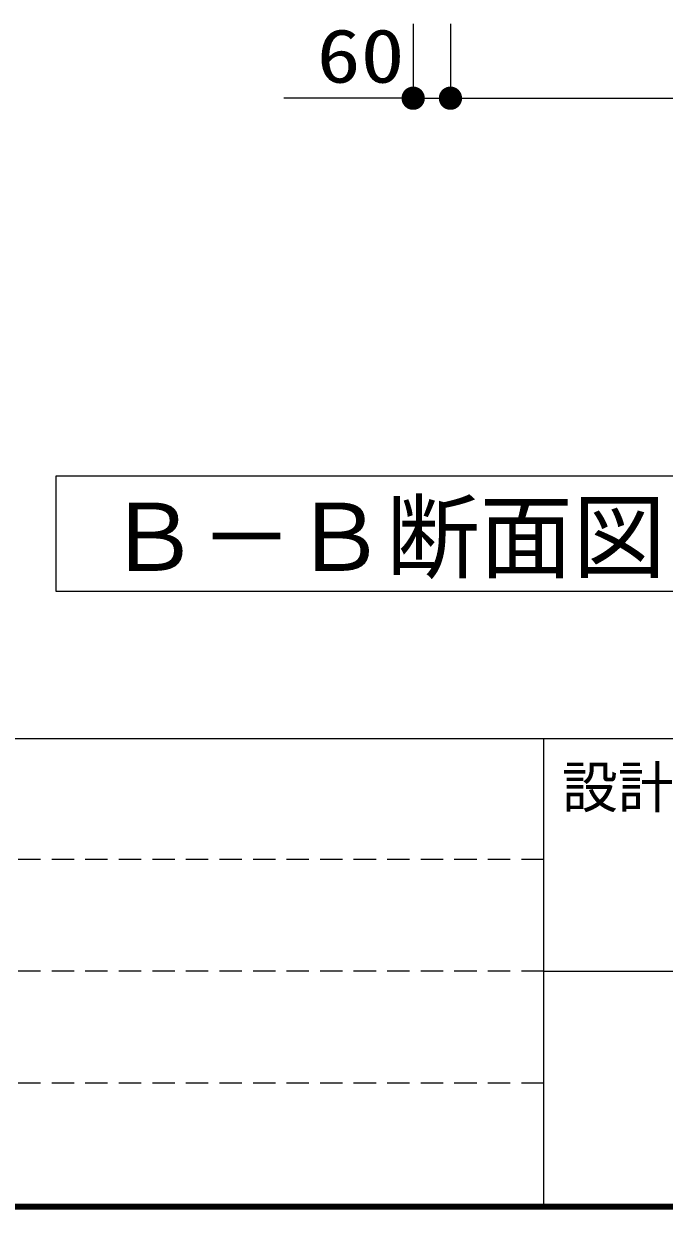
# Model space of a CAD drawing. Units: millimetres, scale not verified. Extents: x -8093 to 8093, y -5792 to 5792.
# Drawn here: x -912 to 119, y -5792 to -3883 of the extents above; entities that cross this region are included whole.
import ezdxf
from ezdxf.enums import TextEntityAlignment as Align

# ---------------------------------------------------------------- set-up
doc = ezdxf.new("R2010")
doc.units = ezdxf.units.MM
doc.header["$LTSCALE"] = 30
doc.linetypes.add('DASHED1', pattern=[1.8, 1.2, -0.6])
for name, color, linetype, lineweight in [('0-0_Axis_waku', 7, 'Continuous', 25), ('0-1_00クル-フ-0躯体', 3, 'Continuous', 25), ('0-4_00クル-フ-6寸法', 132, 'Continuous', 25)]:
    doc.layers.add(name, color=color, linetype=linetype, lineweight=lineweight)
doc.styles.add('ＭＳ ゴシック', font='')
doc.styles.get('ＭＳ ゴシック').set_extended_font_data('MS Gothic')

msp = doc.modelspace()

# ---------------------------------------------------------------- linework, layer by layer
at = {"layer": '0-0_Axis_waku'}
for p, q in [((-8085, -5034), (8085, -5034)), ((-75.01, -5784), (-75.01, -5034)), ((-75.01, -5409), (8085, -5409)), ((8086.8, -5785.8), (-8086.8, -5785.8)), ((8086.2, -5785.2), (-8086.2, -5785.2)), ((8085.6, -5784.6), (-8085.6, -5784.6)), ((-8085, -5784), (8085, -5784)), ((8093.4, -5792.4), (-8093.4, -5792.4)), ((8092.8, -5791.8), (-8092.8, -5791.8)), ((8092.2, -5791.2), (-8092.2, -5791.2)), ((8091.6, -5790.6), (-8091.6, -5790.6)), ((8091, -5790), (-8091, -5790)), ((8090.4, -5789.4), (-8090.4, -5789.4)), ((8089.8, -5788.8), (-8089.8, -5788.8)), ((8089.2, -5788.2), (-8089.2, -5788.2)), ((8088.6, -5787.6), (-8088.6, -5787.6)), ((8088, -5787), (-8088, -5787)), ((8087.4, -5786.4), (-8087.4, -5786.4))]:
    msp.add_line(p, q, dxfattribs=at)
at = {"layer": '0-0_Axis_waku', "linetype": 'DASHED1'}
for p, q in [((-75, -5229), (-8085, -5229)), ((-75, -5409), (-8085, -5409)), ((-75, -5589), (-8085, -5589))]:
    msp.add_line(p, q, dxfattribs=at)
at = {"layer": '0-1_00クル-フ-0躯体'}
msp.add_lwpolyline([(1169.42, -4610.98), (1169.42, -4797.29), (-859.91, -4797.29), (-859.91, -4610.98)], close=True, dxfattribs=at)
at = {"layer": '0-4_00クル-フ-6寸法', "color": 4}
for p, q in [((-285.21, -3882.76), (-285.21, -4002.76)), ((-225.21, -3882.76), (-225.21, -4002.76)), ((-225.21, -3882.76), (-225.21, -4002.76)), ((-285.21, -4002.76), (-493.37, -4002.76)), ((-285.21, -4002.76), (-225.21, -4002.76)), ((-225.21, -4002.76), (674.79, -4002.76))]:
    msp.add_line(p, q, dxfattribs=at)
at = {"layer": '0-4_00クル-フ-6寸法'}
for points in [[(-285.21, -4002.76), (-300.38, -3991.74), (-298.88, -3989.92)], [(-285.21, -4002.76), (-298.88, -3989.92), (-297.16, -3988.31)], [(-285.21, -4002.76), (-297.16, -3988.31), (-295.26, -3986.93)], [(-285.21, -4002.76), (-295.26, -3986.93), (-293.19, -3985.79)], [(-285.21, -4002.76), (-293.19, -3985.79), (-291, -3984.93)], [(-285.21, -4002.76), (-291, -3984.93), (-288.72, -3984.34)], [(-285.21, -4002.76), (-288.72, -3984.34), (-286.39, -3984.05)], [(-285.21, -4002.76), (-286.39, -3984.05), (-284.03, -3984.05)], [(-285.21, -4002.76), (-284.03, -3984.05), (-281.7, -3984.34)], [(-285.21, -4002.76), (-281.7, -3984.34), (-279.42, -3984.93)], [(-285.21, -4002.76), (-279.42, -3984.93), (-277.23, -3985.79)], [(-285.21, -4002.76), (-277.23, -3985.79), (-275.16, -3986.93)], [(-285.21, -4002.76), (-275.16, -3986.93), (-273.26, -3988.31)], [(-285.21, -4002.76), (-273.26, -3988.31), (-271.54, -3989.92)], [(-285.21, -4002.76), (-271.54, -3989.92), (-270.04, -3991.74)], [(-225.21, -4002.76), (-240.38, -3991.74), (-238.88, -3989.92)], [(-225.21, -4002.76), (-240.38, -3991.74), (-238.88, -3989.92)], [(-225.21, -4002.76), (-238.88, -3989.92), (-237.16, -3988.31)], [(-225.21, -4002.76), (-238.88, -3989.92), (-237.16, -3988.31)], [(-225.21, -4002.76), (-237.16, -3988.31), (-235.26, -3986.93)], [(-225.21, -4002.76), (-237.16, -3988.31), (-235.26, -3986.93)], [(-225.21, -4002.76), (-235.26, -3986.93), (-233.19, -3985.79)], [(-225.21, -4002.76), (-235.26, -3986.93), (-233.19, -3985.79)], [(-225.21, -4002.76), (-233.19, -3985.79), (-231, -3984.93)], [(-225.21, -4002.76), (-233.19, -3985.79), (-231, -3984.93)], [(-225.21, -4002.76), (-231, -3984.93), (-228.72, -3984.34)], [(-225.21, -4002.76), (-231, -3984.93), (-228.72, -3984.34)], [(-225.21, -4002.76), (-228.72, -3984.34), (-226.39, -3984.05)], [(-225.21, -4002.76), (-228.72, -3984.34), (-226.39, -3984.05)], [(-225.21, -4002.76), (-226.39, -3984.05), (-224.03, -3984.05)], [(-225.21, -4002.76), (-226.39, -3984.05), (-224.03, -3984.05)], [(-225.21, -4002.76), (-224.03, -3984.05), (-221.7, -3984.34)], [(-225.21, -4002.76), (-224.03, -3984.05), (-221.7, -3984.34)], [(-225.21, -4002.76), (-221.7, -3984.34), (-219.42, -3984.93)], [(-225.21, -4002.76), (-221.7, -3984.34), (-219.42, -3984.93)], [(-225.21, -4002.76), (-219.42, -3984.93), (-217.23, -3985.79)], [(-225.21, -4002.76), (-219.42, -3984.93), (-217.23, -3985.79)], [(-225.21, -4002.76), (-217.23, -3985.79), (-215.16, -3986.93)], [(-225.21, -4002.76), (-217.23, -3985.79), (-215.16, -3986.93)], [(-225.21, -4002.76), (-215.16, -3986.93), (-213.26, -3988.31)], [(-225.21, -4002.76), (-215.16, -3986.93), (-213.26, -3988.31)], [(-225.21, -4002.76), (-213.26, -3988.31), (-211.54, -3989.92)], [(-225.21, -4002.76), (-213.26, -3988.31), (-211.54, -3989.92)], [(-225.21, -4002.76), (-211.54, -3989.92), (-210.04, -3991.74)], [(-225.21, -4002.76), (-211.54, -3989.92), (-210.04, -3991.74)], [(-285.21, -4002.76), (-303.96, -4002.76), (-303.81, -4000.41)], [(-285.21, -4002.76), (-303.81, -4005.11), (-303.96, -4002.76)], [(-285.21, -4002.76), (-303.81, -4000.41), (-303.37, -3998.1)], [(-285.21, -4002.76), (-303.37, -4007.42), (-303.81, -4005.11)], [(-285.21, -4002.76), (-303.37, -3998.1), (-302.64, -3995.86)], [(-285.21, -4002.76), (-302.64, -4009.66), (-303.37, -4007.42)], [(-285.21, -4002.76), (-302.64, -3995.86), (-301.64, -3993.73)], [(-285.21, -4002.76), (-301.64, -4011.79), (-302.64, -4009.66)], [(-285.21, -4002.76), (-301.64, -3993.73), (-300.38, -3991.74)], [(-285.21, -4002.76), (-300.38, -4013.78), (-301.64, -4011.79)], [(-285.21, -4002.76), (-298.88, -4015.59), (-300.38, -4013.78)], [(-285.21, -4002.76), (-297.16, -4017.21), (-298.88, -4015.59)], [(-285.21, -4002.76), (-295.26, -4018.59), (-297.16, -4017.21)], [(-285.21, -4002.76), (-293.19, -4019.72), (-295.26, -4018.59)], [(-285.21, -4002.76), (-291, -4020.59), (-293.19, -4019.72)], [(-285.21, -4002.76), (-288.72, -4021.18), (-291, -4020.59)], [(-285.21, -4002.76), (-286.39, -4021.47), (-288.72, -4021.18)], [(-285.21, -4002.76), (-284.03, -4021.47), (-286.39, -4021.47)], [(-285.21, -4002.76), (-270.04, -3991.74), (-268.78, -3993.73)], [(-285.21, -4002.76), (-268.78, -3993.73), (-267.78, -3995.86)], [(-285.21, -4002.76), (-267.78, -3995.86), (-267.05, -3998.1)], [(-285.21, -4002.76), (-267.05, -3998.1), (-266.61, -4000.41)], [(-285.21, -4002.76), (-266.61, -4000.41), (-266.46, -4002.76)], [(-285.21, -4002.76), (-281.7, -4021.18), (-284.03, -4021.47)], [(-285.21, -4002.76), (-279.42, -4020.59), (-281.7, -4021.18)], [(-285.21, -4002.76), (-277.23, -4019.72), (-279.42, -4020.59)], [(-285.21, -4002.76), (-275.16, -4018.59), (-277.23, -4019.72)], [(-285.21, -4002.76), (-273.26, -4017.21), (-275.16, -4018.59)], [(-285.21, -4002.76), (-271.54, -4015.59), (-273.26, -4017.21)], [(-285.21, -4002.76), (-270.04, -4013.78), (-271.54, -4015.59)], [(-285.21, -4002.76), (-268.78, -4011.79), (-270.04, -4013.78)], [(-285.21, -4002.76), (-267.78, -4009.66), (-268.78, -4011.79)], [(-285.21, -4002.76), (-267.05, -4007.42), (-267.78, -4009.66)], [(-285.21, -4002.76), (-266.61, -4005.11), (-267.05, -4007.42)], [(-285.21, -4002.76), (-266.46, -4002.76), (-266.61, -4005.11)], [(-225.21, -4002.76), (-243.96, -4002.76), (-243.81, -4000.41)], [(-225.21, -4002.76), (-243.96, -4002.76), (-243.81, -4000.41)], [(-225.21, -4002.76), (-243.81, -4005.11), (-243.96, -4002.76)], [(-225.21, -4002.76), (-243.81, -4005.11), (-243.96, -4002.76)], [(-225.21, -4002.76), (-243.81, -4000.41), (-243.37, -3998.1)], [(-225.21, -4002.76), (-243.81, -4000.41), (-243.37, -3998.1)], [(-225.21, -4002.76), (-243.37, -4007.42), (-243.81, -4005.11)], [(-225.21, -4002.76), (-243.37, -4007.42), (-243.81, -4005.11)], [(-225.21, -4002.76), (-243.37, -3998.1), (-242.64, -3995.86)], [(-225.21, -4002.76), (-243.37, -3998.1), (-242.64, -3995.86)], [(-225.21, -4002.76), (-242.64, -4009.66), (-243.37, -4007.42)], [(-225.21, -4002.76), (-242.64, -4009.66), (-243.37, -4007.42)], [(-225.21, -4002.76), (-242.64, -3995.86), (-241.64, -3993.73)], [(-225.21, -4002.76), (-242.64, -3995.86), (-241.64, -3993.73)], [(-225.21, -4002.76), (-241.64, -4011.79), (-242.64, -4009.66)], [(-225.21, -4002.76), (-241.64, -4011.79), (-242.64, -4009.66)], [(-225.21, -4002.76), (-241.64, -3993.73), (-240.38, -3991.74)], [(-225.21, -4002.76), (-241.64, -3993.73), (-240.38, -3991.74)], [(-225.21, -4002.76), (-240.38, -4013.78), (-241.64, -4011.79)], [(-225.21, -4002.76), (-240.38, -4013.78), (-241.64, -4011.79)], [(-225.21, -4002.76), (-238.88, -4015.59), (-240.38, -4013.78)], [(-225.21, -4002.76), (-238.88, -4015.59), (-240.38, -4013.78)], [(-225.21, -4002.76), (-237.16, -4017.21), (-238.88, -4015.59)], [(-225.21, -4002.76), (-237.16, -4017.21), (-238.88, -4015.59)], [(-225.21, -4002.76), (-235.26, -4018.59), (-237.16, -4017.21)], [(-225.21, -4002.76), (-235.26, -4018.59), (-237.16, -4017.21)], [(-225.21, -4002.76), (-233.19, -4019.72), (-235.26, -4018.59)], [(-225.21, -4002.76), (-233.19, -4019.72), (-235.26, -4018.59)], [(-225.21, -4002.76), (-231, -4020.59), (-233.19, -4019.72)], [(-225.21, -4002.76), (-231, -4020.59), (-233.19, -4019.72)], [(-225.21, -4002.76), (-228.72, -4021.18), (-231, -4020.59)], [(-225.21, -4002.76), (-228.72, -4021.18), (-231, -4020.59)], [(-225.21, -4002.76), (-226.39, -4021.47), (-228.72, -4021.18)], [(-225.21, -4002.76), (-226.39, -4021.47), (-228.72, -4021.18)], [(-225.21, -4002.76), (-224.03, -4021.47), (-226.39, -4021.47)], [(-225.21, -4002.76), (-224.03, -4021.47), (-226.39, -4021.47)], [(-225.21, -4002.76), (-210.04, -3991.74), (-208.78, -3993.73)], [(-225.21, -4002.76), (-210.04, -3991.74), (-208.78, -3993.73)], [(-225.21, -4002.76), (-208.78, -3993.73), (-207.78, -3995.86)], [(-225.21, -4002.76), (-208.78, -3993.73), (-207.78, -3995.86)], [(-225.21, -4002.76), (-207.78, -3995.86), (-207.05, -3998.1)], [(-225.21, -4002.76), (-207.78, -3995.86), (-207.05, -3998.1)], [(-225.21, -4002.76), (-207.05, -3998.1), (-206.61, -4000.41)], [(-225.21, -4002.76), (-207.05, -3998.1), (-206.61, -4000.41)], [(-225.21, -4002.76), (-206.61, -4000.41), (-206.46, -4002.76)], [(-225.21, -4002.76), (-206.61, -4000.41), (-206.46, -4002.76)], [(-225.21, -4002.76), (-221.7, -4021.18), (-224.03, -4021.47)], [(-225.21, -4002.76), (-219.42, -4020.59), (-221.7, -4021.18)], [(-225.21, -4002.76), (-217.23, -4019.72), (-219.42, -4020.59)], [(-225.21, -4002.76), (-215.16, -4018.59), (-217.23, -4019.72)], [(-225.21, -4002.76), (-213.26, -4017.21), (-215.16, -4018.59)], [(-225.21, -4002.76), (-211.54, -4015.59), (-213.26, -4017.21)], [(-225.21, -4002.76), (-210.04, -4013.78), (-211.54, -4015.59)], [(-225.21, -4002.76), (-208.78, -4011.79), (-210.04, -4013.78)], [(-225.21, -4002.76), (-207.78, -4009.66), (-208.78, -4011.79)], [(-225.21, -4002.76), (-207.05, -4007.42), (-207.78, -4009.66)], [(-225.21, -4002.76), (-206.61, -4005.11), (-207.05, -4007.42)], [(-225.21, -4002.76), (-206.46, -4002.76), (-206.61, -4005.11)], [(-225.21, -4002.76), (-221.7, -4021.18), (-224.03, -4021.47)], [(-225.21, -4002.76), (-219.42, -4020.59), (-221.7, -4021.18)], [(-225.21, -4002.76), (-217.23, -4019.72), (-219.42, -4020.59)], [(-225.21, -4002.76), (-215.16, -4018.59), (-217.23, -4019.72)], [(-225.21, -4002.76), (-213.26, -4017.21), (-215.16, -4018.59)], [(-225.21, -4002.76), (-211.54, -4015.59), (-213.26, -4017.21)], [(-225.21, -4002.76), (-210.04, -4013.78), (-211.54, -4015.59)], [(-225.21, -4002.76), (-208.78, -4011.79), (-210.04, -4013.78)], [(-225.21, -4002.76), (-207.78, -4009.66), (-208.78, -4011.79)], [(-225.21, -4002.76), (-207.05, -4007.42), (-207.78, -4009.66)], [(-225.21, -4002.76), (-206.61, -4005.11), (-207.05, -4007.42)], [(-225.21, -4002.76), (-206.46, -4002.76), (-206.61, -4005.11)]]:
    msp.add_solid(points, dxfattribs=at)

# ---------------------------------------------------------------- texts
at = {"layer": '0-0_Axis_waku', "style": 'ＭＳ ゴシック'}
msp.add_text('設計', height=65.98, dxfattribs=at).set_placement((-45.84, -5165.38), align=Align.BOTTOM_LEFT)
at = {"layer": '0-1_00クル-フ-0躯体', "color": 4, "style": 'ＭＳ ゴシック'}
msp.add_text('Ｂ－Ｂ断面図', height=110, dxfattribs=at).set_placement((-778.67, -4797.26), align=Align.BOTTOM_LEFT)
at = {"layer": '0-4_00クル-フ-6寸法', "color": 3, "style": 'ＭＳ ゴシック', "width": 1.2}
msp.add_text('60', height=86.66, dxfattribs=at).set_placement((-440.55, -4003.76), align=Align.BOTTOM_LEFT)

doc.saveas('drawing.dxf')
